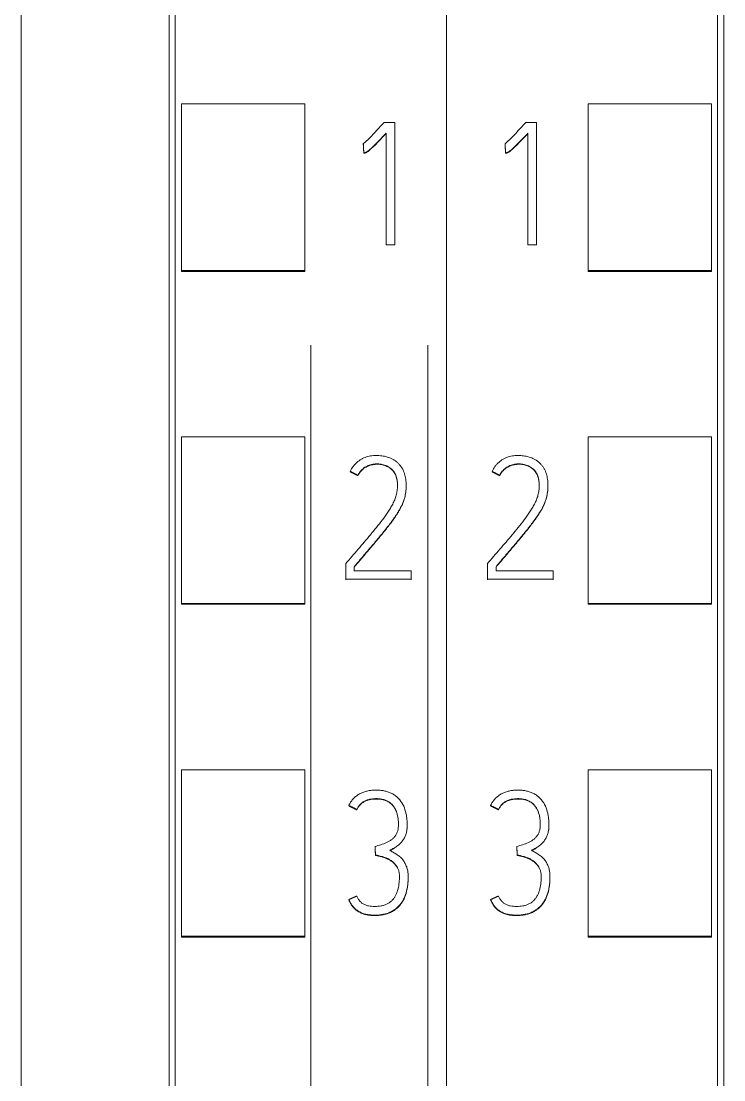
# Model space of a CAD drawing. Header units: millimetres. Extents: x 1359 to 3577, y 1336 to 3557.
# Drawn here: x 2743.47 to 2754.87, y 2962.39 to 2979.56 of the extents above; entities that cross this region are included whole.
import ezdxf

# ---------------------------------------------------------------- set-up
doc = ezdxf.new("R2010")
doc.units = ezdxf.units.MM
doc.layers.add('000-PI-Oprema', color=30, linetype='Continuous', lineweight=5)

msp = doc.modelspace()

# ---------------------------------------------------------------- linework, layer by layer
at = {"layer": '000-PI-Oprema', "color": 0, "linetype": 'ByBlock', "lineweight": 0}
for p, q in [((2750.371, 3041.237), (2750.371, 2927.819)), ((2750.371, 3041.237), (2750.371, 2927.819)), ((2745.971, 2930.141), (2745.971, 3038.956)), ((2754.771, 3038.956), (2754.771, 2930.141)), ((2746.071, 2975.522), (2746.071, 2978.224)), ((2746.071, 2978.224), (2748.071, 2978.224)), ((2748.071, 2975.522), (2748.071, 2978.224)), ((2752.671, 2975.522), (2752.671, 2978.224)), ((2754.671, 2978.224), (2752.671, 2978.224)), ((2754.671, 2975.522), (2754.671, 2978.224)), ((2749.532, 2977.922), (2749.358, 2977.922)), ((2749.532, 2975.934), (2749.532, 2977.922)), ((2751.832, 2977.922), (2751.658, 2977.922)), ((2751.832, 2975.934), (2751.832, 2977.922)), ((2749.394, 2977.75), (2749.394, 2975.934)), ((2751.694, 2977.75), (2751.694, 2975.934)), ((2749.022, 2977.577), (2749.022, 2977.57)), ((2751.322, 2977.577), (2751.322, 2977.57)), ((2749.03, 2977.429), (2749.03, 2977.423)), ((2751.33, 2977.429), (2751.33, 2977.423)), ((2749.394, 2975.934), (2749.532, 2975.934)), ((2751.694, 2975.934), (2751.832, 2975.934)), ((2746.071, 2975.506), (2746.071, 2975.522)), ((2746.071, 2975.522), (2748.071, 2975.522)), ((2746.071, 2975.506), (2748.071, 2975.506)), ((2748.071, 2975.506), (2748.071, 2975.522)), ((2752.671, 2975.506), (2752.671, 2975.522)), ((2754.671, 2975.522), (2752.671, 2975.522)), ((2754.671, 2975.506), (2752.671, 2975.506)), ((2754.671, 2975.506), (2754.671, 2975.522)), ((2748.171, 2974.306), (2748.171, 2910.351)), ((2750.071, 2974.306), (2750.071, 2910.351)), ((2746.071, 2970.12), (2746.071, 2972.822)), ((2746.071, 2972.822), (2748.071, 2972.822)), ((2748.071, 2970.12), (2748.071, 2972.822)), ((2752.671, 2970.12), (2752.671, 2972.822)), ((2754.671, 2972.822), (2752.671, 2972.822)), ((2754.671, 2970.12), (2754.671, 2972.822)), ((2748.811, 2972.261), (2748.811, 2972.255)), ((2748.936, 2972.197), (2748.936, 2972.191)), ((2751.111, 2972.261), (2751.111, 2972.255)), ((2751.236, 2972.197), (2751.236, 2972.191)), ((2749.718, 2972.029), (2749.718, 2972.035)), ((2752.018, 2972.029), (2752.018, 2972.035)), ((2748.736, 2970.765), (2748.736, 2970.51)), ((2748.875, 2970.648), (2748.875, 2970.715)), ((2749.801, 2970.648), (2748.875, 2970.648)), ((2749.801, 2970.51), (2749.801, 2970.648)), ((2751.036, 2970.765), (2751.036, 2970.51)), ((2751.175, 2970.648), (2751.175, 2970.715)), ((2752.101, 2970.648), (2751.175, 2970.648)), ((2752.101, 2970.51), (2752.101, 2970.648)), ((2748.736, 2970.51), (2748.736, 2970.504)), ((2748.736, 2970.51), (2749.801, 2970.51)), ((2749.801, 2970.51), (2749.801, 2970.504)), ((2751.036, 2970.51), (2751.036, 2970.504)), ((2751.036, 2970.51), (2752.101, 2970.51)), ((2752.101, 2970.51), (2752.101, 2970.504)), ((2746.071, 2970.106), (2746.071, 2970.12)), ((2746.071, 2970.12), (2748.071, 2970.12)), ((2748.071, 2970.106), (2748.071, 2970.12)), ((2752.671, 2970.106), (2752.671, 2970.12)), ((2754.671, 2970.12), (2752.671, 2970.12)), ((2754.671, 2970.106), (2754.671, 2970.12)), ((2746.071, 2970.106), (2748.071, 2970.106)), ((2754.671, 2970.106), (2752.671, 2970.106)), ((2746.071, 2964.719), (2746.071, 2967.42)), ((2746.071, 2967.42), (2748.071, 2967.42)), ((2748.071, 2964.719), (2748.071, 2967.42)), ((2752.671, 2964.719), (2752.671, 2967.42)), ((2754.671, 2967.42), (2752.671, 2967.42)), ((2754.671, 2964.719), (2754.671, 2967.42)), ((2748.787, 2966.841), (2748.787, 2966.835)), ((2748.915, 2966.778), (2748.915, 2966.771)), ((2751.087, 2966.841), (2751.087, 2966.835)), ((2751.215, 2966.778), (2751.215, 2966.771)), ((2749.733, 2966.523), (2749.733, 2966.529)), ((2752.033, 2966.523), (2752.033, 2966.529)), ((2749.212, 2966.176), (2749.212, 2966.17)), ((2751.512, 2966.176), (2751.512, 2966.17)), ((2749.22, 2966.038), (2749.22, 2966.031)), ((2751.52, 2966.038), (2751.52, 2966.031)), ((2749.75, 2965.67), (2749.75, 2965.676)), ((2752.05, 2965.67), (2752.05, 2965.676)), ((2748.787, 2965.314), (2748.787, 2965.308)), ((2751.087, 2965.314), (2751.087, 2965.308)), ((2746.071, 2964.706), (2746.071, 2964.719)), ((2746.071, 2964.719), (2748.071, 2964.719)), ((2746.071, 2964.706), (2748.071, 2964.706)), ((2748.071, 2964.706), (2748.071, 2964.719)), ((2752.671, 2964.706), (2752.671, 2964.719)), ((2754.671, 2964.719), (2752.671, 2964.719)), ((2754.671, 2964.706), (2752.671, 2964.706)), ((2754.671, 2964.706), (2754.671, 2964.719))]:
    msp.add_line(p, q, dxfattribs=at)
for points, knots in [([(2745.871, 2929.856), (2745.871, 2933.196), (2745.871, 2941.161), (2745.871, 2953.801), (2745.871, 2969.287), (2745.871, 2983.582), (2745.871, 2997.792), (2745.871, 3012.358), (2745.871, 3026.528), (2745.871, 3036.098), (2745.871, 3039.142)], [0, 0, 0, 0, 0.091483, 0.21812, 0.346206, 0.515858, 0.610111, 0.736264, 0.916066, 1, 1, 1, 1]), ([(2754.871, 3039.142), (2754.871, 3036.098), (2754.871, 3026.528), (2754.871, 3012.358), (2754.871, 2997.792), (2754.871, 2983.582), (2754.871, 2969.287), (2754.871, 2953.801), (2754.871, 2941.161), (2754.871, 2933.196), (2754.871, 2929.856)], [0, 0, 0, 0, 0.083934, 0.263736, 0.389889, 0.484142, 0.653794, 0.78188, 0.908517, 1, 1, 1, 1]), ([(2743.471, 3036.077), (2743.471, 3034.053), (2743.471, 3025.504), (2743.471, 3012.358), (2743.471, 2997.792), (2743.471, 2983.582), (2743.471, 2969.287), (2743.471, 2953.801), (2743.471, 2941.043), (2743.471, 2932.161), (2743.471, 2927.904), (2743.471, 2927.106)], [0, 0, 0, 0, 0.055935, 0.236292, 0.362833, 0.457376, 0.627551, 0.756032, 0.883059, 0.978086, 1, 1, 1, 1]), ([(2749.358, 2977.922), (2749.331, 2977.892), (2749.304, 2977.862), (2749.25, 2977.803), (2749.222, 2977.774), (2749.181, 2977.73), (2749.167, 2977.715), (2749.139, 2977.686), (2749.125, 2977.672), (2749.097, 2977.643), (2749.082, 2977.63), (2749.052, 2977.603), (2749.037, 2977.589), (2749.022, 2977.577)], [0, 0, 0, 0, 0.25, 0.25, 0.5, 0.5, 0.625, 0.625, 0.75, 0.75, 0.875, 0.875, 1, 1, 1, 1]), ([(2751.658, 2977.922), (2751.631, 2977.892), (2751.604, 2977.862), (2751.55, 2977.803), (2751.522, 2977.774), (2751.481, 2977.73), (2751.467, 2977.715), (2751.439, 2977.686), (2751.425, 2977.672), (2751.397, 2977.643), (2751.382, 2977.63), (2751.352, 2977.603), (2751.337, 2977.589), (2751.322, 2977.577)], [0, 0, 0, 0, 0.25, 0.25, 0.5, 0.5, 0.625, 0.625, 0.75, 0.75, 0.875, 0.875, 1, 1, 1, 1]), ([(2749.03, 2977.429), (2749.035, 2977.429), (2749.04, 2977.43), (2749.051, 2977.432), (2749.056, 2977.433), (2749.065, 2977.437), (2749.07, 2977.439), (2749.079, 2977.444), (2749.083, 2977.447), (2749.096, 2977.456), (2749.104, 2977.462), (2749.12, 2977.475), (2749.128, 2977.482), (2749.151, 2977.502), (2749.166, 2977.516), (2749.195, 2977.544), (2749.21, 2977.558), (2749.253, 2977.602), (2749.281, 2977.631), (2749.338, 2977.691), (2749.366, 2977.721), (2749.394, 2977.75)], [0, 0, 0, 0, 0.03125, 0.03125, 0.0625, 0.0625, 0.09375, 0.09375, 0.125, 0.125, 0.1875, 0.1875, 0.25, 0.25, 0.375, 0.375, 0.5, 0.5, 0.75, 0.75, 1, 1, 1, 1]), ([(2749.394, 2977.744), (2749.366, 2977.714), (2749.338, 2977.684), (2749.281, 2977.625), (2749.253, 2977.596), (2749.21, 2977.552), (2749.195, 2977.538), (2749.165, 2977.51), (2749.15, 2977.496), (2749.127, 2977.475), (2749.12, 2977.469), (2749.104, 2977.456), (2749.096, 2977.45), (2749.083, 2977.441), (2749.079, 2977.438), (2749.07, 2977.433), (2749.065, 2977.431), (2749.056, 2977.427), (2749.051, 2977.426), (2749.04, 2977.424), (2749.035, 2977.423), (2749.03, 2977.423)], [0, 0, 0, 0, 0.25, 0.25, 0.5, 0.5, 0.625, 0.625, 0.75, 0.75, 0.8125, 0.8125, 0.875, 0.875, 0.90625, 0.90625, 0.9375, 0.9375, 0.96875, 0.96875, 1, 1, 1, 1]), ([(2751.33, 2977.429), (2751.335, 2977.429), (2751.34, 2977.43), (2751.351, 2977.432), (2751.356, 2977.433), (2751.365, 2977.437), (2751.37, 2977.439), (2751.379, 2977.444), (2751.383, 2977.447), (2751.396, 2977.456), (2751.404, 2977.462), (2751.42, 2977.475), (2751.428, 2977.482), (2751.451, 2977.502), (2751.466, 2977.516), (2751.495, 2977.544), (2751.51, 2977.558), (2751.553, 2977.602), (2751.581, 2977.631), (2751.638, 2977.691), (2751.666, 2977.721), (2751.694, 2977.75)], [0, 0, 0, 0, 0.03125, 0.03125, 0.0625, 0.0625, 0.09375, 0.09375, 0.125, 0.125, 0.1875, 0.1875, 0.25, 0.25, 0.375, 0.375, 0.5, 0.5, 0.75, 0.75, 1, 1, 1, 1]), ([(2751.694, 2977.744), (2751.666, 2977.714), (2751.638, 2977.684), (2751.581, 2977.625), (2751.553, 2977.596), (2751.51, 2977.552), (2751.495, 2977.538), (2751.465, 2977.51), (2751.45, 2977.496), (2751.427, 2977.475), (2751.42, 2977.469), (2751.404, 2977.456), (2751.396, 2977.45), (2751.383, 2977.441), (2751.379, 2977.438), (2751.37, 2977.433), (2751.365, 2977.431), (2751.356, 2977.427), (2751.351, 2977.426), (2751.34, 2977.424), (2751.335, 2977.423), (2751.33, 2977.423)], [0, 0, 0, 0, 0.25, 0.25, 0.5, 0.5, 0.625, 0.625, 0.75, 0.75, 0.8125, 0.8125, 0.875, 0.875, 0.90625, 0.90625, 0.9375, 0.9375, 0.96875, 0.96875, 1, 1, 1, 1]), ([(2748.875, 2970.715), (2748.914, 2970.761), (2748.953, 2970.807), (2749.031, 2970.899), (2749.07, 2970.945), (2749.148, 2971.036), (2749.187, 2971.082), (2749.265, 2971.174), (2749.303, 2971.221), (2749.379, 2971.314), (2749.417, 2971.361), (2749.471, 2971.433), (2749.489, 2971.458), (2749.524, 2971.507), (2749.542, 2971.532), (2749.575, 2971.582), (2749.591, 2971.607), (2749.621, 2971.659), (2749.636, 2971.686), (2749.654, 2971.727), (2749.66, 2971.741), (2749.672, 2971.769), (2749.677, 2971.783), (2749.691, 2971.826), (2749.698, 2971.856), (2749.709, 2971.915), (2749.713, 2971.944), (2749.717, 2971.989), (2749.718, 2972.004), (2749.718, 2972.035), (2749.718, 2972.05), (2749.716, 2972.095), (2749.713, 2972.125), (2749.705, 2972.17), (2749.702, 2972.184), (2749.694, 2972.214), (2749.69, 2972.228), (2749.679, 2972.257), (2749.673, 2972.271), (2749.66, 2972.298), (2749.652, 2972.311), (2749.64, 2972.33), (2749.636, 2972.336), (2749.627, 2972.348), (2749.622, 2972.354), (2749.608, 2972.372), (2749.597, 2972.383), (2749.576, 2972.404), (2749.565, 2972.415), (2749.547, 2972.428), (2749.541, 2972.433), (2749.528, 2972.441), (2749.522, 2972.445), (2749.489, 2972.465), (2749.461, 2972.477), (2749.418, 2972.492), (2749.403, 2972.496), (2749.374, 2972.504), (2749.359, 2972.507), (2749.329, 2972.513), (2749.314, 2972.514), (2749.284, 2972.517), (2749.269, 2972.518), (2749.239, 2972.519), (2749.224, 2972.519), (2749.194, 2972.517), (2749.178, 2972.516), (2749.133, 2972.511), (2749.103, 2972.505), (2749.06, 2972.491), (2749.046, 2972.486), (2749.025, 2972.477), (2749.018, 2972.473), (2749.005, 2972.466), (2748.998, 2972.463), (2748.965, 2972.444), (2748.941, 2972.426), (2748.907, 2972.396), (2748.896, 2972.385), (2748.876, 2972.363), (2748.866, 2972.351), (2748.839, 2972.315), (2748.824, 2972.289), (2748.811, 2972.261)], [0, 0, 0, 0, 0.0625, 0.0625, 0.125, 0.125, 0.1875, 0.1875, 0.25, 0.25, 0.3125, 0.3125, 0.34375, 0.34375, 0.375, 0.375, 0.40625, 0.40625, 0.4375, 0.4375, 0.453125, 0.453125, 0.46875, 0.46875, 0.5, 0.5, 0.53125, 0.53125, 0.546875, 0.546875, 0.5625, 0.5625, 0.59375, 0.59375, 0.609375, 0.609375, 0.625, 0.625, 0.640625, 0.640625, 0.65625, 0.65625, 0.664063, 0.664063, 0.671875, 0.671875, 0.6875, 0.6875, 0.703125, 0.703125, 0.710938, 0.710938, 0.71875, 0.71875, 0.75, 0.75, 0.765625, 0.765625, 0.78125, 0.78125, 0.796875, 0.796875, 0.8125, 0.8125, 0.828125, 0.828125, 0.84375, 0.84375, 0.875, 0.875, 0.890625, 0.890625, 0.898438, 0.898438, 0.90625, 0.90625, 0.9375, 0.9375, 0.953125, 0.953125, 0.96875, 0.96875, 1, 1, 1, 1]), ([(2751.175, 2970.715), (2751.214, 2970.761), (2751.253, 2970.807), (2751.331, 2970.899), (2751.37, 2970.945), (2751.448, 2971.036), (2751.487, 2971.082), (2751.565, 2971.174), (2751.603, 2971.221), (2751.679, 2971.314), (2751.717, 2971.361), (2751.771, 2971.433), (2751.789, 2971.458), (2751.824, 2971.507), (2751.842, 2971.532), (2751.875, 2971.582), (2751.891, 2971.607), (2751.921, 2971.659), (2751.936, 2971.686), (2751.954, 2971.727), (2751.96, 2971.741), (2751.972, 2971.769), (2751.977, 2971.783), (2751.991, 2971.826), (2751.998, 2971.856), (2752.009, 2971.915), (2752.013, 2971.944), (2752.017, 2971.989), (2752.018, 2972.004), (2752.018, 2972.035), (2752.018, 2972.05), (2752.016, 2972.095), (2752.013, 2972.125), (2752.005, 2972.17), (2752.002, 2972.184), (2751.994, 2972.214), (2751.99, 2972.228), (2751.979, 2972.257), (2751.973, 2972.271), (2751.96, 2972.298), (2751.952, 2972.311), (2751.94, 2972.33), (2751.936, 2972.336), (2751.927, 2972.348), (2751.922, 2972.354), (2751.908, 2972.372), (2751.897, 2972.383), (2751.876, 2972.404), (2751.865, 2972.415), (2751.847, 2972.428), (2751.841, 2972.433), (2751.828, 2972.441), (2751.822, 2972.445), (2751.789, 2972.465), (2751.761, 2972.477), (2751.718, 2972.492), (2751.703, 2972.496), (2751.674, 2972.504), (2751.659, 2972.507), (2751.629, 2972.513), (2751.614, 2972.514), (2751.584, 2972.517), (2751.569, 2972.518), (2751.539, 2972.519), (2751.524, 2972.519), (2751.494, 2972.517), (2751.478, 2972.516), (2751.433, 2972.511), (2751.403, 2972.505), (2751.36, 2972.491), (2751.346, 2972.486), (2751.325, 2972.477), (2751.318, 2972.473), (2751.305, 2972.466), (2751.298, 2972.463), (2751.265, 2972.444), (2751.241, 2972.426), (2751.207, 2972.396), (2751.196, 2972.385), (2751.176, 2972.363), (2751.166, 2972.351), (2751.139, 2972.315), (2751.124, 2972.289), (2751.111, 2972.261)], [0, 0, 0, 0, 0.0625, 0.0625, 0.125, 0.125, 0.1875, 0.1875, 0.25, 0.25, 0.3125, 0.3125, 0.34375, 0.34375, 0.375, 0.375, 0.40625, 0.40625, 0.4375, 0.4375, 0.453125, 0.453125, 0.46875, 0.46875, 0.5, 0.5, 0.53125, 0.53125, 0.546875, 0.546875, 0.5625, 0.5625, 0.59375, 0.59375, 0.609375, 0.609375, 0.625, 0.625, 0.640625, 0.640625, 0.65625, 0.65625, 0.664063, 0.664063, 0.671875, 0.671875, 0.6875, 0.6875, 0.703125, 0.703125, 0.710938, 0.710938, 0.71875, 0.71875, 0.75, 0.75, 0.765625, 0.765625, 0.78125, 0.78125, 0.796875, 0.796875, 0.8125, 0.8125, 0.828125, 0.828125, 0.84375, 0.84375, 0.875, 0.875, 0.890625, 0.890625, 0.898438, 0.898438, 0.90625, 0.90625, 0.9375, 0.9375, 0.953125, 0.953125, 0.96875, 0.96875, 1, 1, 1, 1]), ([(2748.936, 2972.197), (2748.947, 2972.221), (2748.961, 2972.243), (2748.985, 2972.273), (2748.994, 2972.282), (2749.012, 2972.301), (2749.022, 2972.309), (2749.054, 2972.332), (2749.076, 2972.344), (2749.125, 2972.364), (2749.15, 2972.371), (2749.188, 2972.378), (2749.201, 2972.38), (2749.226, 2972.382), (2749.24, 2972.383), (2749.279, 2972.382), (2749.304, 2972.38), (2749.342, 2972.371), (2749.355, 2972.368), (2749.379, 2972.359), (2749.391, 2972.354), (2749.426, 2972.338), (2749.448, 2972.324), (2749.479, 2972.3), (2749.488, 2972.291), (2749.506, 2972.272), (2749.514, 2972.262), (2749.526, 2972.246), (2749.529, 2972.24), (2749.536, 2972.229), (2749.545, 2972.212), (2749.552, 2972.194), (2749.56, 2972.169), (2749.563, 2972.156), (2749.569, 2972.131), (2749.571, 2972.118), (2749.574, 2972.093), (2749.575, 2972.08), (2749.577, 2972.054), (2749.577, 2972.041), (2749.577, 2972.015), (2749.576, 2972.002), (2749.574, 2971.976), (2749.573, 2971.963), (2749.568, 2971.925), (2749.563, 2971.899), (2749.553, 2971.862), (2749.55, 2971.85), (2749.541, 2971.825), (2749.537, 2971.813), (2749.522, 2971.777), (2749.511, 2971.754), (2749.487, 2971.708), (2749.474, 2971.686), (2749.448, 2971.642), (2749.434, 2971.621), (2749.391, 2971.557), (2749.362, 2971.515), (2749.269, 2971.391), (2749.204, 2971.312), (2749.105, 2971.193), (2749.072, 2971.154), (2749.005, 2971.076), (2748.972, 2971.037), (2748.904, 2970.959), (2748.871, 2970.92), (2748.803, 2970.842), (2748.77, 2970.804), (2748.736, 2970.765)], [0, 0, 0, 0, 0.03125, 0.03125, 0.046875, 0.046875, 0.0625, 0.0625, 0.09375, 0.09375, 0.125, 0.125, 0.140625, 0.140625, 0.15625, 0.15625, 0.1875, 0.1875, 0.203125, 0.203125, 0.21875, 0.21875, 0.25, 0.25, 0.265625, 0.265625, 0.28125, 0.28125, 0.289063, 0.289063, 0.296875, 0.3125, 0.3125, 0.328125, 0.328125, 0.34375, 0.34375, 0.359375, 0.359375, 0.375, 0.375, 0.390625, 0.390625, 0.40625, 0.40625, 0.4375, 0.4375, 0.453125, 0.453125, 0.46875, 0.46875, 0.5, 0.5, 0.53125, 0.53125, 0.5625, 0.5625, 0.625, 0.625, 0.75, 0.75, 0.8125, 0.8125, 0.875, 0.875, 0.9375, 0.9375, 1, 1, 1, 1]), ([(2749.577, 2972.026), (2749.577, 2972.036), (2749.577, 2972.047), (2749.575, 2972.07), (2749.574, 2972.083), (2749.571, 2972.108), (2749.569, 2972.121), (2749.564, 2972.147), (2749.561, 2972.16), (2749.553, 2972.184), (2749.549, 2972.196), (2749.54, 2972.214), (2749.537, 2972.22), (2749.531, 2972.231), (2749.527, 2972.237), (2749.509, 2972.264), (2749.491, 2972.283), (2749.466, 2972.304), (2749.461, 2972.308), (2749.45, 2972.315), (2749.434, 2972.326), (2749.406, 2972.342), (2749.382, 2972.352), (2749.357, 2972.361), (2749.344, 2972.364), (2749.306, 2972.373), (2749.281, 2972.376), (2749.228, 2972.377), (2749.189, 2972.373), (2749.151, 2972.365), (2749.126, 2972.357), (2749.114, 2972.353), (2749.09, 2972.343), (2749.078, 2972.338), (2749.055, 2972.325), (2749.044, 2972.319), (2749.012, 2972.295), (2748.994, 2972.277), (2748.969, 2972.247), (2748.962, 2972.236), (2748.948, 2972.214), (2748.942, 2972.203), (2748.936, 2972.191)], [0, 0, 0, 0, 0.034384, 0.034384, 0.076368, 0.076368, 0.118351, 0.118351, 0.160334, 0.160334, 0.202317, 0.202317, 0.223309, 0.223309, 0.244301, 0.244301, 0.328267, 0.328267, 0.349259, 0.349259, 0.370251, 0.412234, 0.454217, 0.454217, 0.496201, 0.496201, 0.580167, 0.580167, 0.664134, 0.706117, 0.706117, 0.7481, 0.7481, 0.790084, 0.790084, 0.832067, 0.832067, 0.916033, 0.916033, 0.958017, 0.958017, 1, 1, 1, 1]), ([(2751.236, 2972.197), (2751.247, 2972.221), (2751.261, 2972.243), (2751.285, 2972.273), (2751.294, 2972.282), (2751.312, 2972.301), (2751.322, 2972.309), (2751.354, 2972.332), (2751.376, 2972.344), (2751.425, 2972.364), (2751.45, 2972.371), (2751.488, 2972.378), (2751.501, 2972.38), (2751.526, 2972.382), (2751.54, 2972.383), (2751.579, 2972.382), (2751.604, 2972.38), (2751.642, 2972.371), (2751.655, 2972.368), (2751.679, 2972.359), (2751.691, 2972.354), (2751.726, 2972.338), (2751.748, 2972.324), (2751.779, 2972.3), (2751.788, 2972.291), (2751.806, 2972.272), (2751.814, 2972.262), (2751.826, 2972.246), (2751.829, 2972.24), (2751.836, 2972.229), (2751.845, 2972.212), (2751.852, 2972.194), (2751.86, 2972.169), (2751.863, 2972.156), (2751.869, 2972.131), (2751.871, 2972.118), (2751.874, 2972.093), (2751.875, 2972.08), (2751.877, 2972.054), (2751.877, 2972.041), (2751.877, 2972.015), (2751.876, 2972.002), (2751.874, 2971.976), (2751.873, 2971.963), (2751.868, 2971.925), (2751.863, 2971.899), (2751.853, 2971.862), (2751.85, 2971.85), (2751.841, 2971.825), (2751.837, 2971.813), (2751.822, 2971.777), (2751.811, 2971.754), (2751.787, 2971.708), (2751.774, 2971.686), (2751.748, 2971.642), (2751.734, 2971.621), (2751.691, 2971.557), (2751.662, 2971.515), (2751.569, 2971.391), (2751.504, 2971.312), (2751.405, 2971.193), (2751.372, 2971.154), (2751.305, 2971.076), (2751.272, 2971.037), (2751.204, 2970.959), (2751.171, 2970.92), (2751.103, 2970.842), (2751.07, 2970.804), (2751.036, 2970.765)], [0, 0, 0, 0, 0.03125, 0.03125, 0.046875, 0.046875, 0.0625, 0.0625, 0.09375, 0.09375, 0.125, 0.125, 0.140625, 0.140625, 0.15625, 0.15625, 0.1875, 0.1875, 0.203125, 0.203125, 0.21875, 0.21875, 0.25, 0.25, 0.265625, 0.265625, 0.28125, 0.28125, 0.289062, 0.289062, 0.296875, 0.3125, 0.3125, 0.328125, 0.328125, 0.34375, 0.34375, 0.359375, 0.359375, 0.375, 0.375, 0.390625, 0.390625, 0.40625, 0.40625, 0.4375, 0.4375, 0.453125, 0.453125, 0.46875, 0.46875, 0.5, 0.5, 0.53125, 0.53125, 0.5625, 0.5625, 0.625, 0.625, 0.75, 0.75, 0.8125, 0.8125, 0.875, 0.875, 0.9375, 0.9375, 1, 1, 1, 1]), ([(2751.877, 2972.026), (2751.877, 2972.036), (2751.877, 2972.047), (2751.875, 2972.07), (2751.874, 2972.083), (2751.871, 2972.108), (2751.869, 2972.121), (2751.864, 2972.147), (2751.861, 2972.16), (2751.853, 2972.184), (2751.849, 2972.196), (2751.84, 2972.214), (2751.837, 2972.22), (2751.831, 2972.231), (2751.827, 2972.237), (2751.809, 2972.264), (2751.791, 2972.283), (2751.766, 2972.304), (2751.761, 2972.308), (2751.75, 2972.315), (2751.734, 2972.326), (2751.706, 2972.342), (2751.682, 2972.352), (2751.657, 2972.361), (2751.644, 2972.364), (2751.606, 2972.373), (2751.581, 2972.376), (2751.528, 2972.377), (2751.489, 2972.373), (2751.451, 2972.365), (2751.426, 2972.357), (2751.414, 2972.353), (2751.39, 2972.343), (2751.378, 2972.338), (2751.355, 2972.325), (2751.344, 2972.319), (2751.312, 2972.295), (2751.294, 2972.277), (2751.269, 2972.247), (2751.262, 2972.236), (2751.248, 2972.214), (2751.242, 2972.203), (2751.236, 2972.191)], [0, 0, 0, 0, 0.034384, 0.034384, 0.076368, 0.076368, 0.118351, 0.118351, 0.160334, 0.160334, 0.202317, 0.202317, 0.223309, 0.223309, 0.244301, 0.244301, 0.328267, 0.328267, 0.349259, 0.349259, 0.370251, 0.412234, 0.454217, 0.454217, 0.496201, 0.496201, 0.580167, 0.580167, 0.664134, 0.706117, 0.706117, 0.7481, 0.7481, 0.790084, 0.790084, 0.832067, 0.832067, 0.916033, 0.916033, 0.958017, 0.958017, 1, 1, 1, 1]), ([(2749.718, 2972.028), (2749.718, 2972.023), (2749.718, 2972.017), (2749.718, 2971.996), (2749.717, 2971.981), (2749.713, 2971.936), (2749.709, 2971.906), (2749.698, 2971.847), (2749.69, 2971.818), (2749.676, 2971.775), (2749.671, 2971.761), (2749.66, 2971.732), (2749.654, 2971.719), (2749.635, 2971.677), (2749.62, 2971.651), (2749.59, 2971.599), (2749.574, 2971.574), (2749.541, 2971.524), (2749.524, 2971.499), (2749.489, 2971.451), (2749.471, 2971.426), (2749.416, 2971.355), (2749.379, 2971.307), (2749.303, 2971.214), (2749.264, 2971.168), (2749.187, 2971.075), (2749.148, 2971.03), (2749.07, 2970.938), (2749.031, 2970.892), (2748.953, 2970.8), (2748.914, 2970.755), (2748.875, 2970.709)], [0, 0, 0, 0, 0.010377, 0.010377, 0.038652, 0.038652, 0.095202, 0.095202, 0.151752, 0.151752, 0.180027, 0.180027, 0.208302, 0.208302, 0.264851, 0.264851, 0.321401, 0.321401, 0.377951, 0.377951, 0.434501, 0.434501, 0.547601, 0.547601, 0.660701, 0.660701, 0.7738, 0.7738, 0.8869, 0.8869, 1, 1, 1, 1]), ([(2752.018, 2972.028), (2752.018, 2972.023), (2752.018, 2972.017), (2752.018, 2971.996), (2752.017, 2971.981), (2752.013, 2971.936), (2752.009, 2971.906), (2751.998, 2971.847), (2751.99, 2971.818), (2751.976, 2971.775), (2751.971, 2971.761), (2751.96, 2971.732), (2751.954, 2971.719), (2751.935, 2971.677), (2751.92, 2971.651), (2751.89, 2971.599), (2751.874, 2971.574), (2751.841, 2971.524), (2751.824, 2971.499), (2751.789, 2971.451), (2751.771, 2971.426), (2751.716, 2971.355), (2751.679, 2971.307), (2751.603, 2971.214), (2751.564, 2971.168), (2751.487, 2971.075), (2751.448, 2971.03), (2751.37, 2970.938), (2751.331, 2970.892), (2751.253, 2970.8), (2751.214, 2970.755), (2751.175, 2970.709)], [0, 0, 0, 0, 0.010377, 0.010377, 0.038652, 0.038652, 0.095202, 0.095202, 0.151752, 0.151752, 0.180027, 0.180027, 0.208302, 0.208302, 0.264851, 0.264851, 0.321401, 0.321401, 0.377951, 0.377951, 0.434501, 0.434501, 0.547601, 0.547601, 0.660701, 0.660701, 0.7738, 0.7738, 0.8869, 0.8869, 1, 1, 1, 1]), ([(2748.787, 2966.841), (2748.796, 2966.86), (2748.815, 2966.895), (2748.84, 2966.927), (2748.86, 2966.95), (2748.867, 2966.957), (2748.882, 2966.971), (2748.89, 2966.978), (2748.913, 2966.997), (2748.929, 2967.009), (2748.955, 2967.025), (2748.964, 2967.03), (2748.982, 2967.039), (2748.991, 2967.043), (2749.019, 2967.056), (2749.038, 2967.063), (2749.067, 2967.071), (2749.077, 2967.074), (2749.096, 2967.078), (2749.106, 2967.08), (2749.136, 2967.085), (2749.176, 2967.09), (2749.216, 2967.091), (2749.257, 2967.091), (2749.277, 2967.09), (2749.317, 2967.086), (2749.337, 2967.083), (2749.377, 2967.075), (2749.396, 2967.071), (2749.435, 2967.058), (2749.453, 2967.051), (2749.481, 2967.038), (2749.49, 2967.033), (2749.508, 2967.023), (2749.516, 2967.018), (2749.541, 2967.001), (2749.557, 2966.989), (2749.579, 2966.969), (2749.586, 2966.962), (2749.6, 2966.947), (2749.607, 2966.939), (2749.639, 2966.9), (2749.66, 2966.866), (2749.694, 2966.792), (2749.705, 2966.753), (2749.719, 2966.695), (2749.722, 2966.675), (2749.728, 2966.635), (2749.73, 2966.615), (2749.733, 2966.575), (2749.733, 2966.555), (2749.733, 2966.515), (2749.733, 2966.494), (2749.73, 2966.454), (2749.728, 2966.434), (2749.72, 2966.394), (2749.714, 2966.375), (2749.7, 2966.338), (2749.691, 2966.319), (2749.675, 2966.293), (2749.67, 2966.285), (2749.658, 2966.268), (2749.652, 2966.26), (2749.633, 2966.237), (2749.618, 2966.223), (2749.596, 2966.203), (2749.588, 2966.196), (2749.572, 2966.184), (2749.564, 2966.178), (2749.538, 2966.161), (2749.521, 2966.151), (2749.486, 2966.131), (2749.469, 2966.121), (2749.45, 2966.112)], [0, 0, 0, 0, 0.03125, 0.0625, 0.0625, 0.078125, 0.078125, 0.09375, 0.09375, 0.125, 0.125, 0.140625, 0.140625, 0.15625, 0.15625, 0.1875, 0.1875, 0.203125, 0.203125, 0.21875, 0.21875, 0.25, 0.28125, 0.28125, 0.3125, 0.3125, 0.34375, 0.34375, 0.375, 0.375, 0.40625, 0.40625, 0.421875, 0.421875, 0.4375, 0.4375, 0.46875, 0.46875, 0.484375, 0.484375, 0.5, 0.5, 0.5625, 0.5625, 0.625, 0.625, 0.65625, 0.65625, 0.6875, 0.6875, 0.71875, 0.71875, 0.75, 0.75, 0.78125, 0.78125, 0.8125, 0.8125, 0.84375, 0.84375, 0.859375, 0.859375, 0.875, 0.875, 0.90625, 0.90625, 0.921875, 0.921875, 0.9375, 0.9375, 0.96875, 0.96875, 1, 1, 1, 1]), ([(2751.087, 2966.841), (2751.096, 2966.86), (2751.115, 2966.895), (2751.14, 2966.927), (2751.16, 2966.95), (2751.167, 2966.957), (2751.182, 2966.971), (2751.19, 2966.978), (2751.213, 2966.997), (2751.229, 2967.009), (2751.255, 2967.025), (2751.264, 2967.03), (2751.282, 2967.039), (2751.291, 2967.043), (2751.319, 2967.056), (2751.338, 2967.063), (2751.367, 2967.071), (2751.377, 2967.074), (2751.396, 2967.078), (2751.406, 2967.08), (2751.436, 2967.085), (2751.476, 2967.09), (2751.516, 2967.091), (2751.557, 2967.091), (2751.577, 2967.09), (2751.617, 2967.086), (2751.637, 2967.083), (2751.677, 2967.075), (2751.696, 2967.071), (2751.735, 2967.058), (2751.753, 2967.051), (2751.781, 2967.038), (2751.79, 2967.033), (2751.808, 2967.023), (2751.816, 2967.018), (2751.841, 2967.001), (2751.857, 2966.989), (2751.879, 2966.969), (2751.886, 2966.962), (2751.9, 2966.947), (2751.907, 2966.939), (2751.939, 2966.9), (2751.96, 2966.866), (2751.994, 2966.792), (2752.005, 2966.753), (2752.019, 2966.695), (2752.022, 2966.675), (2752.028, 2966.635), (2752.03, 2966.615), (2752.033, 2966.575), (2752.033, 2966.555), (2752.033, 2966.515), (2752.033, 2966.494), (2752.03, 2966.454), (2752.028, 2966.434), (2752.02, 2966.394), (2752.014, 2966.375), (2752, 2966.338), (2751.991, 2966.319), (2751.975, 2966.293), (2751.97, 2966.285), (2751.958, 2966.268), (2751.952, 2966.26), (2751.933, 2966.237), (2751.918, 2966.223), (2751.896, 2966.203), (2751.888, 2966.196), (2751.872, 2966.184), (2751.864, 2966.178), (2751.838, 2966.161), (2751.821, 2966.151), (2751.786, 2966.131), (2751.769, 2966.121), (2751.75, 2966.112)], [0, 0, 0, 0, 0.03125, 0.0625, 0.0625, 0.078125, 0.078125, 0.09375, 0.09375, 0.125, 0.125, 0.140625, 0.140625, 0.15625, 0.15625, 0.1875, 0.1875, 0.203125, 0.203125, 0.21875, 0.21875, 0.25, 0.28125, 0.28125, 0.3125, 0.3125, 0.34375, 0.34375, 0.375, 0.375, 0.40625, 0.40625, 0.421875, 0.421875, 0.4375, 0.4375, 0.46875, 0.46875, 0.484375, 0.484375, 0.5, 0.5, 0.5625, 0.5625, 0.625, 0.625, 0.65625, 0.65625, 0.6875, 0.6875, 0.71875, 0.71875, 0.75, 0.75, 0.78125, 0.78125, 0.8125, 0.8125, 0.84375, 0.84375, 0.859375, 0.859375, 0.875, 0.875, 0.90625, 0.90625, 0.921875, 0.921875, 0.9375, 0.9375, 0.96875, 0.96875, 1, 1, 1, 1]), ([(2749.212, 2966.176), (2749.244, 2966.185), (2749.275, 2966.195), (2749.338, 2966.215), (2749.369, 2966.225), (2749.415, 2966.245), (2749.429, 2966.253), (2749.458, 2966.27), (2749.471, 2966.279), (2749.491, 2966.294), (2749.497, 2966.3), (2749.509, 2966.311), (2749.515, 2966.317), (2749.532, 2966.335), (2749.542, 2966.348), (2749.555, 2966.369), (2749.559, 2966.376), (2749.567, 2966.391), (2749.57, 2966.398), (2749.579, 2966.422), (2749.583, 2966.438), (2749.589, 2966.47), (2749.591, 2966.487), (2749.592, 2966.52), (2749.592, 2966.536), (2749.592, 2966.585), (2749.589, 2966.618), (2749.581, 2966.667), (2749.578, 2966.683), (2749.572, 2966.707), (2749.569, 2966.715), (2749.564, 2966.731), (2749.561, 2966.739), (2749.552, 2966.762), (2749.545, 2966.777), (2749.528, 2966.806), (2749.519, 2966.82), (2749.499, 2966.846), (2749.488, 2966.859), (2749.47, 2966.876), (2749.464, 2966.881), (2749.451, 2966.891), (2749.444, 2966.896), (2749.423, 2966.91), (2749.408, 2966.918), (2749.378, 2966.93), (2749.362, 2966.935), (2749.329, 2966.943), (2749.313, 2966.946), (2749.28, 2966.95), (2749.264, 2966.952), (2749.231, 2966.952), (2749.214, 2966.952), (2749.181, 2966.95), (2749.164, 2966.948), (2749.131, 2966.943), (2749.115, 2966.94), (2749.091, 2966.932), (2749.083, 2966.93), (2749.068, 2966.924), (2749.06, 2966.921), (2749.045, 2966.914), (2749.037, 2966.91), (2749.023, 2966.901), (2749.016, 2966.897), (2748.996, 2966.882), (2748.983, 2966.871), (2748.96, 2966.847), (2748.95, 2966.834), (2748.931, 2966.807), (2748.923, 2966.792), (2748.915, 2966.778)], [0, 0, 0, 0, 0.0625, 0.0625, 0.125, 0.125, 0.15625, 0.15625, 0.1875, 0.1875, 0.203125, 0.203125, 0.21875, 0.21875, 0.25, 0.25, 0.265625, 0.265625, 0.28125, 0.28125, 0.3125, 0.3125, 0.34375, 0.34375, 0.375, 0.375, 0.4375, 0.4375, 0.46875, 0.46875, 0.484375, 0.484375, 0.5, 0.5, 0.53125, 0.53125, 0.5625, 0.5625, 0.59375, 0.59375, 0.609375, 0.609375, 0.625, 0.625, 0.65625, 0.65625, 0.6875, 0.6875, 0.71875, 0.71875, 0.75, 0.75, 0.78125, 0.78125, 0.8125, 0.8125, 0.84375, 0.84375, 0.859375, 0.859375, 0.875, 0.875, 0.890625, 0.890625, 0.90625, 0.90625, 0.9375, 0.9375, 0.96875, 0.96875, 1, 1, 1, 1]), ([(2748.915, 2966.771), (2748.923, 2966.786), (2748.931, 2966.8), (2748.949, 2966.828), (2748.959, 2966.84), (2748.977, 2966.858), (2748.983, 2966.864), (2748.995, 2966.875), (2749.002, 2966.88), (2749.015, 2966.89), (2749.022, 2966.894), (2749.036, 2966.903), (2749.043, 2966.907), (2749.066, 2966.917), (2749.081, 2966.923), (2749.113, 2966.933), (2749.129, 2966.936), (2749.162, 2966.942), (2749.178, 2966.943), (2749.211, 2966.946), (2749.228, 2966.946), (2749.278, 2966.945), (2749.311, 2966.942), (2749.351, 2966.932), (2749.359, 2966.93), (2749.375, 2966.925), (2749.383, 2966.922), (2749.406, 2966.913), (2749.42, 2966.905), (2749.442, 2966.892), (2749.448, 2966.887), (2749.462, 2966.877), (2749.468, 2966.871), (2749.486, 2966.855), (2749.497, 2966.842), (2749.513, 2966.823), (2749.517, 2966.816), (2749.527, 2966.802), (2749.54, 2966.781), (2749.551, 2966.759), (2749.563, 2966.728), (2749.568, 2966.712), (2749.577, 2966.682), (2749.58, 2966.669), (2749.582, 2966.655)], [0, 0, 0, 0, 0.055991, 0.055991, 0.111982, 0.111982, 0.139978, 0.139978, 0.167973, 0.167973, 0.195969, 0.195969, 0.223964, 0.223964, 0.279955, 0.279955, 0.335946, 0.335946, 0.391937, 0.391937, 0.447928, 0.447928, 0.55991, 0.55991, 0.587906, 0.587906, 0.615901, 0.615901, 0.671892, 0.671892, 0.699888, 0.699888, 0.727884, 0.727884, 0.783875, 0.783875, 0.81187, 0.81187, 0.839866, 0.895857, 0.895857, 0.951848, 0.951848, 1, 1, 1, 1]), ([(2751.512, 2966.176), (2751.544, 2966.185), (2751.575, 2966.195), (2751.638, 2966.215), (2751.669, 2966.225), (2751.715, 2966.245), (2751.729, 2966.253), (2751.758, 2966.27), (2751.771, 2966.279), (2751.791, 2966.294), (2751.797, 2966.3), (2751.809, 2966.311), (2751.815, 2966.317), (2751.832, 2966.335), (2751.842, 2966.348), (2751.855, 2966.369), (2751.859, 2966.376), (2751.867, 2966.391), (2751.87, 2966.398), (2751.879, 2966.422), (2751.883, 2966.438), (2751.889, 2966.47), (2751.891, 2966.487), (2751.892, 2966.52), (2751.892, 2966.536), (2751.892, 2966.585), (2751.889, 2966.618), (2751.881, 2966.667), (2751.878, 2966.683), (2751.872, 2966.707), (2751.869, 2966.715), (2751.864, 2966.731), (2751.861, 2966.739), (2751.852, 2966.762), (2751.845, 2966.777), (2751.828, 2966.806), (2751.819, 2966.82), (2751.799, 2966.846), (2751.788, 2966.859), (2751.77, 2966.876), (2751.764, 2966.881), (2751.751, 2966.891), (2751.744, 2966.896), (2751.723, 2966.91), (2751.708, 2966.918), (2751.678, 2966.93), (2751.662, 2966.935), (2751.629, 2966.943), (2751.613, 2966.946), (2751.58, 2966.95), (2751.564, 2966.952), (2751.531, 2966.952), (2751.514, 2966.952), (2751.481, 2966.95), (2751.464, 2966.948), (2751.431, 2966.943), (2751.415, 2966.94), (2751.391, 2966.932), (2751.383, 2966.93), (2751.368, 2966.924), (2751.36, 2966.921), (2751.345, 2966.914), (2751.337, 2966.91), (2751.323, 2966.901), (2751.316, 2966.897), (2751.296, 2966.882), (2751.283, 2966.871), (2751.26, 2966.847), (2751.25, 2966.834), (2751.231, 2966.807), (2751.223, 2966.792), (2751.215, 2966.778)], [0, 0, 0, 0, 0.0625, 0.0625, 0.125, 0.125, 0.15625, 0.15625, 0.1875, 0.1875, 0.203125, 0.203125, 0.21875, 0.21875, 0.25, 0.25, 0.265625, 0.265625, 0.28125, 0.28125, 0.3125, 0.3125, 0.34375, 0.34375, 0.375, 0.375, 0.4375, 0.4375, 0.46875, 0.46875, 0.484375, 0.484375, 0.5, 0.5, 0.53125, 0.53125, 0.5625, 0.5625, 0.59375, 0.59375, 0.609375, 0.609375, 0.625, 0.625, 0.65625, 0.65625, 0.6875, 0.6875, 0.71875, 0.71875, 0.75, 0.75, 0.78125, 0.78125, 0.8125, 0.8125, 0.84375, 0.84375, 0.859375, 0.859375, 0.875, 0.875, 0.890625, 0.890625, 0.90625, 0.90625, 0.9375, 0.9375, 0.96875, 0.96875, 1, 1, 1, 1]), ([(2751.215, 2966.771), (2751.223, 2966.786), (2751.231, 2966.8), (2751.249, 2966.828), (2751.259, 2966.84), (2751.277, 2966.858), (2751.283, 2966.864), (2751.295, 2966.875), (2751.302, 2966.88), (2751.315, 2966.89), (2751.322, 2966.894), (2751.336, 2966.903), (2751.343, 2966.907), (2751.366, 2966.917), (2751.381, 2966.923), (2751.413, 2966.933), (2751.429, 2966.936), (2751.462, 2966.942), (2751.478, 2966.943), (2751.511, 2966.946), (2751.528, 2966.946), (2751.578, 2966.945), (2751.611, 2966.942), (2751.651, 2966.932), (2751.659, 2966.93), (2751.675, 2966.925), (2751.683, 2966.922), (2751.706, 2966.913), (2751.72, 2966.905), (2751.742, 2966.892), (2751.748, 2966.887), (2751.762, 2966.877), (2751.768, 2966.871), (2751.786, 2966.855), (2751.797, 2966.842), (2751.813, 2966.823), (2751.817, 2966.816), (2751.827, 2966.802), (2751.84, 2966.781), (2751.851, 2966.759), (2751.863, 2966.728), (2751.868, 2966.712), (2751.877, 2966.682), (2751.88, 2966.669), (2751.882, 2966.655)], [0, 0, 0, 0, 0.055991, 0.055991, 0.111982, 0.111982, 0.139978, 0.139978, 0.167973, 0.167973, 0.195969, 0.195969, 0.223964, 0.223964, 0.279955, 0.279955, 0.335946, 0.335946, 0.391937, 0.391937, 0.447928, 0.447928, 0.55991, 0.55991, 0.587906, 0.587906, 0.615901, 0.615901, 0.671892, 0.671892, 0.699888, 0.699888, 0.727884, 0.727884, 0.783875, 0.783875, 0.81187, 0.81187, 0.839866, 0.895857, 0.895857, 0.951848, 0.951848, 1, 1, 1, 1]), ([(2749.728, 2966.43), (2749.729, 2966.442), (2749.731, 2966.454), (2749.733, 2966.485), (2749.733, 2966.504), (2749.733, 2966.522)], [0, 0, 0, 0, 0.4, 0.4, 1, 1, 1, 1]), ([(2752.028, 2966.43), (2752.029, 2966.442), (2752.031, 2966.454), (2752.033, 2966.485), (2752.033, 2966.504), (2752.033, 2966.522)], [0, 0, 0, 0, 0.4, 0.4, 1, 1, 1, 1]), ([(2749.45, 2966.112), (2749.469, 2966.103), (2749.488, 2966.093), (2749.524, 2966.071), (2749.542, 2966.061), (2749.577, 2966.038), (2749.594, 2966.025), (2749.619, 2966.005), (2749.627, 2965.998), (2749.642, 2965.983), (2749.649, 2965.976), (2749.67, 2965.952), (2749.682, 2965.935), (2749.698, 2965.907), (2749.703, 2965.898), (2749.712, 2965.879), (2749.716, 2965.869), (2749.728, 2965.84), (2749.734, 2965.82), (2749.741, 2965.789), (2749.743, 2965.778), (2749.746, 2965.757), (2749.747, 2965.747), (2749.75, 2965.716), (2749.75, 2965.695), (2749.75, 2965.653), (2749.749, 2965.632), (2749.747, 2965.59), (2749.745, 2965.569), (2749.739, 2965.527), (2749.736, 2965.506), (2749.723, 2965.445), (2749.712, 2965.405), (2749.693, 2965.356), (2749.688, 2965.347), (2749.679, 2965.328), (2749.675, 2965.318), (2749.659, 2965.29), (2749.648, 2965.272), (2749.624, 2965.238), (2749.61, 2965.222), (2749.588, 2965.199), (2749.58, 2965.192), (2749.565, 2965.178), (2749.557, 2965.171), (2749.532, 2965.151), (2749.514, 2965.14), (2749.487, 2965.124), (2749.477, 2965.119), (2749.458, 2965.11), (2749.448, 2965.106), (2749.399, 2965.086), (2749.358, 2965.076), (2749.296, 2965.067), (2749.275, 2965.064), (2749.233, 2965.062), (2749.211, 2965.062), (2749.169, 2965.062), (2749.148, 2965.064), (2749.117, 2965.067), (2749.106, 2965.068), (2749.085, 2965.072), (2749.075, 2965.074), (2749.044, 2965.081), (2749.024, 2965.088), (2748.994, 2965.1), (2748.985, 2965.104), (2748.966, 2965.113), (2748.956, 2965.118), (2748.929, 2965.134), (2748.911, 2965.146), (2748.887, 2965.167), (2748.88, 2965.174), (2748.865, 2965.189), (2748.858, 2965.197), (2748.838, 2965.222), (2748.827, 2965.24), (2748.806, 2965.276), (2748.796, 2965.295), (2748.787, 2965.314)], [0, 0, 0, 0, 0.03125, 0.03125, 0.0625, 0.0625, 0.09375, 0.09375, 0.109375, 0.109375, 0.125, 0.125, 0.15625, 0.15625, 0.171875, 0.171875, 0.1875, 0.1875, 0.21875, 0.21875, 0.234375, 0.234375, 0.25, 0.25, 0.28125, 0.28125, 0.3125, 0.3125, 0.34375, 0.34375, 0.375, 0.375, 0.4375, 0.4375, 0.453125, 0.453125, 0.46875, 0.46875, 0.5, 0.5, 0.53125, 0.53125, 0.546875, 0.546875, 0.5625, 0.5625, 0.59375, 0.59375, 0.609375, 0.609375, 0.625, 0.625, 0.6875, 0.6875, 0.71875, 0.71875, 0.75, 0.75, 0.78125, 0.78125, 0.796875, 0.796875, 0.8125, 0.8125, 0.84375, 0.84375, 0.859375, 0.859375, 0.875, 0.875, 0.90625, 0.90625, 0.921875, 0.921875, 0.9375, 0.9375, 0.96875, 0.96875, 1, 1, 1, 1]), ([(2748.915, 2965.372), (2748.922, 2965.356), (2748.93, 2965.341), (2748.948, 2965.312), (2748.959, 2965.298), (2748.976, 2965.279), (2748.983, 2965.273), (2748.996, 2965.261), (2749.002, 2965.256), (2749.017, 2965.246), (2749.024, 2965.242), (2749.04, 2965.234), (2749.048, 2965.23), (2749.072, 2965.221), (2749.088, 2965.216), (2749.122, 2965.209), (2749.14, 2965.207), (2749.174, 2965.204), (2749.191, 2965.203), (2749.226, 2965.203), (2749.243, 2965.204), (2749.277, 2965.207), (2749.294, 2965.209), (2749.32, 2965.214), (2749.329, 2965.216), (2749.345, 2965.22), (2749.354, 2965.222), (2749.378, 2965.23), (2749.395, 2965.237), (2749.418, 2965.248), (2749.426, 2965.252), (2749.44, 2965.261), (2749.448, 2965.266), (2749.469, 2965.281), (2749.481, 2965.293), (2749.505, 2965.318), (2749.516, 2965.331), (2749.536, 2965.36), (2749.544, 2965.375), (2749.559, 2965.407), (2749.566, 2965.423), (2749.583, 2965.472), (2749.59, 2965.506), (2749.599, 2965.556), (2749.602, 2965.574), (2749.606, 2965.608), (2749.607, 2965.625), (2749.609, 2965.66), (2749.609, 2965.677), (2749.608, 2965.703), (2749.608, 2965.712), (2749.607, 2965.729), (2749.606, 2965.738), (2749.602, 2965.763), (2749.598, 2965.78), (2749.589, 2965.804), (2749.586, 2965.812), (2749.579, 2965.828), (2749.575, 2965.836), (2749.561, 2965.858), (2749.551, 2965.872), (2749.529, 2965.899), (2749.517, 2965.911), (2749.491, 2965.934), (2749.477, 2965.944), (2749.448, 2965.963), (2749.433, 2965.971), (2749.402, 2965.987), (2749.386, 2965.993), (2749.354, 2966.005), (2749.337, 2966.01), (2749.288, 2966.024), (2749.254, 2966.032), (2749.22, 2966.038)], [0, 0, 0, 0, 0.03125, 0.03125, 0.0625, 0.0625, 0.078125, 0.078125, 0.09375, 0.09375, 0.109375, 0.109375, 0.125, 0.125, 0.15625, 0.15625, 0.1875, 0.1875, 0.21875, 0.21875, 0.25, 0.25, 0.28125, 0.28125, 0.296875, 0.296875, 0.3125, 0.3125, 0.34375, 0.34375, 0.359375, 0.359375, 0.375, 0.375, 0.40625, 0.40625, 0.4375, 0.4375, 0.46875, 0.46875, 0.5, 0.5, 0.5625, 0.5625, 0.59375, 0.59375, 0.625, 0.625, 0.65625, 0.65625, 0.671875, 0.671875, 0.6875, 0.6875, 0.71875, 0.71875, 0.734375, 0.734375, 0.75, 0.75, 0.78125, 0.78125, 0.8125, 0.8125, 0.84375, 0.84375, 0.875, 0.875, 0.90625, 0.90625, 0.9375, 0.9375, 1, 1, 1, 1]), ([(2749.22, 2966.031), (2749.254, 2966.026), (2749.288, 2966.018), (2749.337, 2966.004), (2749.354, 2965.999), (2749.386, 2965.987), (2749.402, 2965.98), (2749.425, 2965.969), (2749.433, 2965.965), (2749.448, 2965.956), (2749.455, 2965.952), (2749.477, 2965.938), (2749.491, 2965.928), (2749.511, 2965.911), (2749.517, 2965.905), (2749.529, 2965.892), (2749.535, 2965.886), (2749.552, 2965.866), (2749.562, 2965.852), (2749.575, 2965.83), (2749.579, 2965.822), (2749.583, 2965.814), (2749.583, 2965.813), (2749.583, 2965.813)], [0, 0, 0, 0, 0.234563, 0.234563, 0.351844, 0.351844, 0.469126, 0.469126, 0.527766, 0.527766, 0.586407, 0.586407, 0.703689, 0.703689, 0.762329, 0.762329, 0.82097, 0.82097, 0.938251, 0.938251, 0.996892, 0.996892, 1, 1, 1, 1]), ([(2749.45, 2966.106), (2749.468, 2966.115), (2749.486, 2966.125), (2749.512, 2966.139), (2749.52, 2966.144), (2749.528, 2966.149)], [0, 0, 0, 0, 0.680967, 0.680967, 1, 1, 1, 1]), ([(2751.75, 2966.112), (2751.769, 2966.103), (2751.788, 2966.093), (2751.824, 2966.071), (2751.842, 2966.061), (2751.877, 2966.038), (2751.894, 2966.025), (2751.919, 2966.005), (2751.927, 2965.998), (2751.942, 2965.983), (2751.949, 2965.976), (2751.97, 2965.952), (2751.982, 2965.935), (2751.998, 2965.907), (2752.003, 2965.898), (2752.012, 2965.879), (2752.016, 2965.869), (2752.028, 2965.84), (2752.034, 2965.82), (2752.041, 2965.789), (2752.043, 2965.778), (2752.046, 2965.757), (2752.047, 2965.747), (2752.05, 2965.716), (2752.05, 2965.695), (2752.05, 2965.653), (2752.049, 2965.632), (2752.047, 2965.59), (2752.045, 2965.569), (2752.039, 2965.527), (2752.036, 2965.506), (2752.023, 2965.445), (2752.012, 2965.405), (2751.993, 2965.356), (2751.988, 2965.347), (2751.979, 2965.328), (2751.975, 2965.318), (2751.959, 2965.29), (2751.948, 2965.272), (2751.924, 2965.238), (2751.91, 2965.222), (2751.888, 2965.199), (2751.88, 2965.192), (2751.865, 2965.178), (2751.857, 2965.171), (2751.832, 2965.151), (2751.814, 2965.14), (2751.787, 2965.124), (2751.777, 2965.119), (2751.758, 2965.11), (2751.748, 2965.106), (2751.699, 2965.086), (2751.658, 2965.076), (2751.596, 2965.067), (2751.575, 2965.064), (2751.533, 2965.062), (2751.511, 2965.062), (2751.469, 2965.062), (2751.448, 2965.064), (2751.417, 2965.067), (2751.406, 2965.068), (2751.385, 2965.072), (2751.375, 2965.074), (2751.344, 2965.081), (2751.324, 2965.088), (2751.294, 2965.1), (2751.285, 2965.104), (2751.266, 2965.113), (2751.256, 2965.118), (2751.229, 2965.134), (2751.211, 2965.146), (2751.187, 2965.167), (2751.18, 2965.174), (2751.165, 2965.189), (2751.158, 2965.197), (2751.138, 2965.222), (2751.127, 2965.24), (2751.106, 2965.276), (2751.096, 2965.295), (2751.087, 2965.314)], [0, 0, 0, 0, 0.03125, 0.03125, 0.0625, 0.0625, 0.09375, 0.09375, 0.109375, 0.109375, 0.125, 0.125, 0.15625, 0.15625, 0.171875, 0.171875, 0.1875, 0.1875, 0.21875, 0.21875, 0.234375, 0.234375, 0.25, 0.25, 0.28125, 0.28125, 0.3125, 0.3125, 0.34375, 0.34375, 0.375, 0.375, 0.4375, 0.4375, 0.453125, 0.453125, 0.46875, 0.46875, 0.5, 0.5, 0.53125, 0.53125, 0.546875, 0.546875, 0.5625, 0.5625, 0.59375, 0.59375, 0.609375, 0.609375, 0.625, 0.625, 0.6875, 0.6875, 0.71875, 0.71875, 0.75, 0.75, 0.78125, 0.78125, 0.796875, 0.796875, 0.8125, 0.8125, 0.84375, 0.84375, 0.859375, 0.859375, 0.875, 0.875, 0.90625, 0.90625, 0.921875, 0.921875, 0.9375, 0.9375, 0.96875, 0.96875, 1, 1, 1, 1]), ([(2751.215, 2965.372), (2751.222, 2965.356), (2751.23, 2965.341), (2751.248, 2965.312), (2751.259, 2965.298), (2751.276, 2965.279), (2751.283, 2965.273), (2751.296, 2965.261), (2751.302, 2965.256), (2751.317, 2965.246), (2751.324, 2965.242), (2751.34, 2965.234), (2751.348, 2965.23), (2751.372, 2965.221), (2751.388, 2965.216), (2751.422, 2965.209), (2751.44, 2965.207), (2751.474, 2965.204), (2751.491, 2965.203), (2751.526, 2965.203), (2751.543, 2965.204), (2751.577, 2965.207), (2751.594, 2965.209), (2751.62, 2965.214), (2751.629, 2965.216), (2751.645, 2965.22), (2751.654, 2965.222), (2751.678, 2965.23), (2751.695, 2965.237), (2751.718, 2965.248), (2751.726, 2965.252), (2751.74, 2965.261), (2751.748, 2965.266), (2751.769, 2965.281), (2751.781, 2965.293), (2751.805, 2965.318), (2751.816, 2965.331), (2751.836, 2965.36), (2751.844, 2965.375), (2751.859, 2965.407), (2751.866, 2965.423), (2751.883, 2965.472), (2751.89, 2965.506), (2751.899, 2965.556), (2751.902, 2965.574), (2751.906, 2965.608), (2751.907, 2965.625), (2751.909, 2965.66), (2751.909, 2965.677), (2751.908, 2965.703), (2751.908, 2965.712), (2751.907, 2965.729), (2751.906, 2965.738), (2751.902, 2965.763), (2751.898, 2965.78), (2751.889, 2965.804), (2751.886, 2965.812), (2751.879, 2965.828), (2751.875, 2965.836), (2751.861, 2965.858), (2751.851, 2965.872), (2751.829, 2965.899), (2751.817, 2965.911), (2751.791, 2965.934), (2751.777, 2965.944), (2751.748, 2965.963), (2751.733, 2965.971), (2751.702, 2965.987), (2751.686, 2965.993), (2751.654, 2966.005), (2751.637, 2966.01), (2751.588, 2966.024), (2751.554, 2966.032), (2751.52, 2966.038)], [0, 0, 0, 0, 0.03125, 0.03125, 0.0625, 0.0625, 0.078125, 0.078125, 0.09375, 0.09375, 0.109375, 0.109375, 0.125, 0.125, 0.15625, 0.15625, 0.1875, 0.1875, 0.21875, 0.21875, 0.25, 0.25, 0.28125, 0.28125, 0.296875, 0.296875, 0.3125, 0.3125, 0.34375, 0.34375, 0.359375, 0.359375, 0.375, 0.375, 0.40625, 0.40625, 0.4375, 0.4375, 0.46875, 0.46875, 0.5, 0.5, 0.5625, 0.5625, 0.59375, 0.59375, 0.625, 0.625, 0.65625, 0.65625, 0.671875, 0.671875, 0.6875, 0.6875, 0.71875, 0.71875, 0.734375, 0.734375, 0.75, 0.75, 0.78125, 0.78125, 0.8125, 0.8125, 0.84375, 0.84375, 0.875, 0.875, 0.90625, 0.90625, 0.9375, 0.9375, 1, 1, 1, 1]), ([(2751.52, 2966.031), (2751.554, 2966.026), (2751.588, 2966.018), (2751.637, 2966.004), (2751.654, 2965.999), (2751.686, 2965.987), (2751.702, 2965.98), (2751.725, 2965.969), (2751.733, 2965.965), (2751.748, 2965.956), (2751.755, 2965.952), (2751.777, 2965.938), (2751.791, 2965.928), (2751.811, 2965.911), (2751.817, 2965.905), (2751.829, 2965.892), (2751.835, 2965.886), (2751.852, 2965.866), (2751.862, 2965.852), (2751.875, 2965.83), (2751.879, 2965.822), (2751.883, 2965.814), (2751.883, 2965.813), (2751.883, 2965.813)], [0, 0, 0, 0, 0.234563, 0.234563, 0.351844, 0.351844, 0.469126, 0.469126, 0.527766, 0.527766, 0.586407, 0.586407, 0.703689, 0.703689, 0.762329, 0.762329, 0.82097, 0.82097, 0.938251, 0.938251, 0.996892, 0.996892, 1, 1, 1, 1]), ([(2751.75, 2966.106), (2751.768, 2966.115), (2751.786, 2966.125), (2751.812, 2966.139), (2751.82, 2966.144), (2751.828, 2966.149)], [0, 0, 0, 0, 0.680967, 0.680967, 1, 1, 1, 1]), ([(2748.787, 2965.308), (2748.796, 2965.288), (2748.806, 2965.27), (2748.827, 2965.233), (2748.838, 2965.216), (2748.858, 2965.191), (2748.865, 2965.183), (2748.879, 2965.168), (2748.887, 2965.161), (2748.911, 2965.14), (2748.928, 2965.128), (2748.956, 2965.112), (2748.965, 2965.107), (2748.984, 2965.098), (2748.994, 2965.094), (2749.023, 2965.082), (2749.043, 2965.076), (2749.084, 2965.066), (2749.105, 2965.062), (2749.147, 2965.058), (2749.168, 2965.056), (2749.21, 2965.055), (2749.23, 2965.056), (2749.272, 2965.058), (2749.293, 2965.06), (2749.325, 2965.065), (2749.335, 2965.066), (2749.356, 2965.071), (2749.366, 2965.073), (2749.397, 2965.081), (2749.417, 2965.087), (2749.446, 2965.099), (2749.456, 2965.103), (2749.475, 2965.112), (2749.484, 2965.117), (2749.512, 2965.132), (2749.529, 2965.144), (2749.562, 2965.169), (2749.578, 2965.183), (2749.607, 2965.213), (2749.621, 2965.229), (2749.646, 2965.263), (2749.658, 2965.281), (2749.673, 2965.308), (2749.678, 2965.318), (2749.687, 2965.337), (2749.691, 2965.347), (2749.711, 2965.395), (2749.723, 2965.436), (2749.735, 2965.497), (2749.739, 2965.518), (2749.744, 2965.559), (2749.746, 2965.58), (2749.748, 2965.604), (2749.748, 2965.608), (2749.748, 2965.611)], [0, 0, 0, 0, 0.045146, 0.045146, 0.090291, 0.090291, 0.112864, 0.112864, 0.135437, 0.135437, 0.180583, 0.180583, 0.203156, 0.203156, 0.225729, 0.225729, 0.270874, 0.270874, 0.31602, 0.31602, 0.361166, 0.361166, 0.406311, 0.406311, 0.451457, 0.451457, 0.47403, 0.47403, 0.496603, 0.496603, 0.541748, 0.541748, 0.564321, 0.564321, 0.586894, 0.586894, 0.63204, 0.63204, 0.677186, 0.677186, 0.722331, 0.722331, 0.767477, 0.767477, 0.79005, 0.79005, 0.812623, 0.812623, 0.902914, 0.902914, 0.94806, 0.94806, 0.993206, 0.993206, 1, 1, 1, 1]), ([(2751.087, 2965.308), (2751.096, 2965.288), (2751.106, 2965.27), (2751.127, 2965.233), (2751.138, 2965.216), (2751.158, 2965.191), (2751.165, 2965.183), (2751.179, 2965.168), (2751.187, 2965.161), (2751.211, 2965.14), (2751.228, 2965.128), (2751.256, 2965.112), (2751.265, 2965.107), (2751.284, 2965.098), (2751.294, 2965.094), (2751.323, 2965.082), (2751.343, 2965.076), (2751.384, 2965.066), (2751.405, 2965.062), (2751.447, 2965.058), (2751.468, 2965.056), (2751.51, 2965.055), (2751.53, 2965.056), (2751.572, 2965.058), (2751.593, 2965.06), (2751.625, 2965.065), (2751.635, 2965.066), (2751.656, 2965.071), (2751.666, 2965.073), (2751.697, 2965.081), (2751.717, 2965.087), (2751.746, 2965.099), (2751.756, 2965.103), (2751.775, 2965.112), (2751.784, 2965.117), (2751.812, 2965.132), (2751.829, 2965.144), (2751.862, 2965.169), (2751.878, 2965.183), (2751.907, 2965.213), (2751.921, 2965.229), (2751.946, 2965.263), (2751.958, 2965.281), (2751.973, 2965.308), (2751.978, 2965.318), (2751.987, 2965.337), (2751.991, 2965.347), (2752.011, 2965.395), (2752.023, 2965.436), (2752.035, 2965.497), (2752.039, 2965.518), (2752.044, 2965.559), (2752.046, 2965.58), (2752.048, 2965.604), (2752.048, 2965.608), (2752.048, 2965.611)], [0, 0, 0, 0, 0.045146, 0.045146, 0.090291, 0.090291, 0.112864, 0.112864, 0.135437, 0.135437, 0.180583, 0.180583, 0.203156, 0.203156, 0.225729, 0.225729, 0.270874, 0.270874, 0.31602, 0.31602, 0.361166, 0.361166, 0.406311, 0.406311, 0.451457, 0.451457, 0.47403, 0.47403, 0.496603, 0.496603, 0.541748, 0.541748, 0.564321, 0.564321, 0.586894, 0.586894, 0.63204, 0.63204, 0.677186, 0.677186, 0.722331, 0.722331, 0.767477, 0.767477, 0.79005, 0.79005, 0.812623, 0.812623, 0.902914, 0.902914, 0.94806, 0.94806, 0.993206, 0.993206, 1, 1, 1, 1])]:
    msp.add_open_spline(points, degree=3, knots=knots, dxfattribs=at)
for points, weights in [([(2749.022, 2977.577), (2749.026, 2977.503), (2749.03, 2977.429)], [0.499999983687, 0.500000016313, 0.499999983687]), ([(2749.03, 2977.423), (2749.026, 2977.497), (2749.022, 2977.57)], [0.499999980934, 0.500000019066, 0.499999980934]), ([(2751.322, 2977.577), (2751.326, 2977.503), (2751.33, 2977.429)], [0.499999983833, 0.500000016167, 0.499999983833]), ([(2751.33, 2977.423), (2751.326, 2977.497), (2751.322, 2977.57)], [0.499999983692, 0.500000016308, 0.499999983692]), ([(2748.811, 2972.261), (2748.873, 2972.229), (2748.936, 2972.197)], [0.500000117441, 0.499999882559, 0.500000117441]), ([(2748.936, 2972.191), (2748.873, 2972.223), (2748.811, 2972.255)], [0.500000120319, 0.499999879681, 0.500000120319]), ([(2751.111, 2972.261), (2751.173, 2972.229), (2751.236, 2972.197)], [0.500000034111, 0.499999965889, 0.500000034111]), ([(2751.236, 2972.191), (2751.173, 2972.223), (2751.111, 2972.255)], [0.500000252145, 0.499999747855, 0.500000252145]), ([(2748.915, 2966.778), (2748.851, 2966.809), (2748.787, 2966.841)], [0.500000011101, 0.499999988899, 0.500000011101]), ([(2748.787, 2966.835), (2748.851, 2966.803), (2748.915, 2966.771)], [0.500000016249, 0.499999983751, 0.500000016249]), ([(2751.215, 2966.778), (2751.151, 2966.809), (2751.087, 2966.841)], [0.499999930142, 0.500000069858, 0.499999930142]), ([(2751.087, 2966.835), (2751.151, 2966.803), (2751.215, 2966.771)], [0.499999864443, 0.500000135557, 0.499999864443]), ([(2749.22, 2966.038), (2749.216, 2966.107), (2749.212, 2966.176)], [0.500000029831, 0.499999970169, 0.500000029831]), ([(2749.212, 2966.17), (2749.216, 2966.101), (2749.22, 2966.031)], [0.500000009772, 0.499999990228, 0.500000009772]), ([(2751.52, 2966.038), (2751.516, 2966.107), (2751.512, 2966.176)], [0.500000030996, 0.499999969004, 0.500000030996]), ([(2751.512, 2966.17), (2751.516, 2966.101), (2751.52, 2966.031)], [0.499999996594, 0.500000003406, 0.499999996594]), ([(2748.787, 2965.314), (2748.851, 2965.343), (2748.915, 2965.372)], [0.499999744046, 0.500000255954, 0.499999744046]), ([(2751.087, 2965.314), (2751.151, 2965.343), (2751.215, 2965.372)], [0.500000149421, 0.499999850579, 0.500000149421])]:
    msp.add_rational_spline(points, weights, degree=2, dxfattribs=at)

doc.saveas('drawing.dxf')
